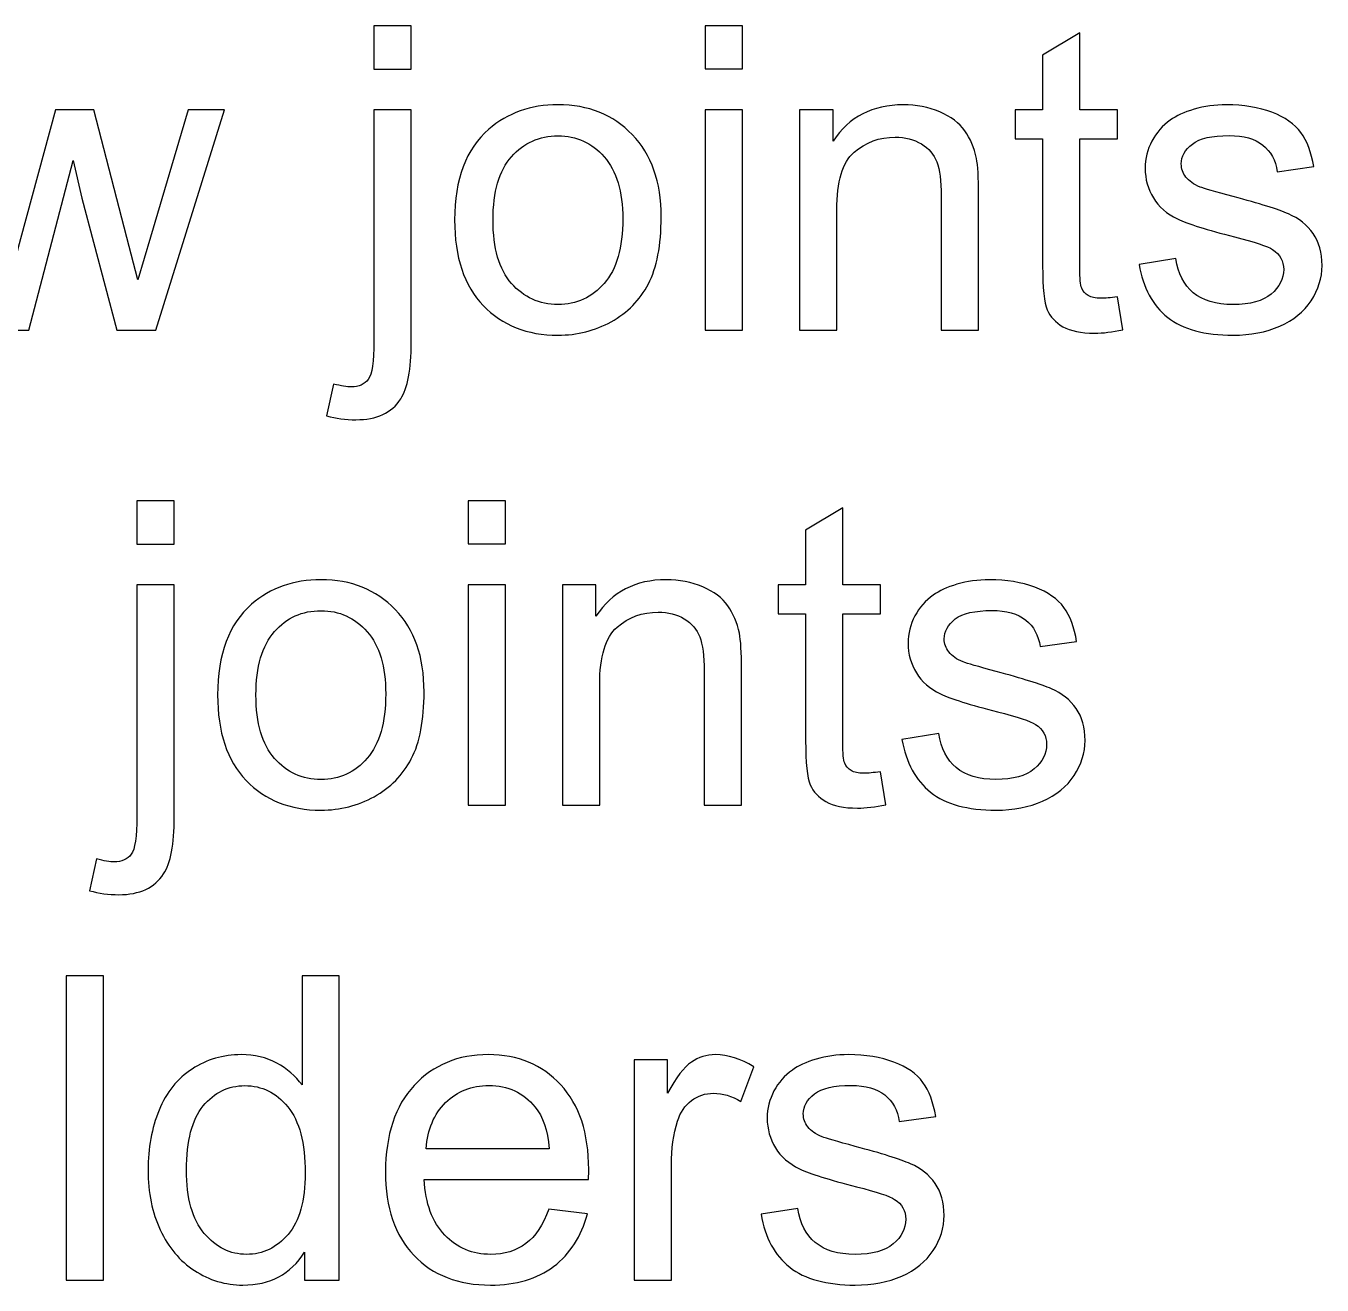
# Model space of a CAD drawing. Header units: millimetres. Extents: x -819 to 558, y -342 to 336.
# Drawn here: x -781.08 to -742.36, y 92.72 to 130.33 of the extents above; entities that cross this region are included whole.
import ezdxf

# ---------------------------------------------------------------- set-up
doc = ezdxf.new("R2010")
doc.units = ezdxf.units.MM
doc.header["$MEASUREMENT"] = 0
doc.layers.add('#Layer 1', color=7, linetype='Continuous')

msp = doc.modelspace()

# ---------------------------------------------------------------- linework, layer by layer
at = {"layer": '#Layer 1', "color": 250}
for points, knots in [([(-770.6863, 129.0377), (-770.6863, 129.0377), (-770.6863, 130.3331), (-770.6863, 130.3331), (-770.6863, 130.3331), (-770.6863, 130.3331), (-769.5709, 130.3331), (-769.5709, 130.3331), (-769.5709, 130.3331), (-769.5709, 130.3331), (-769.5709, 129.0377), (-769.5709, 129.0377), (-769.5709, 129.0377), (-769.5709, 129.0377), (-770.6863, 129.0377), (-770.6863, 129.0377)], [0, 0, 0, 0, 0.25, 0.25, 0.25, 0.25, 0.5, 0.5, 0.5, 0.5, 0.75, 0.75, 0.75, 0.75, 1, 1, 1, 1]), ([(-760.791, 129.0483), (-760.791, 129.0483), (-760.791, 130.3331), (-760.791, 130.3331), (-760.791, 130.3331), (-760.791, 130.3331), (-759.6734, 130.3331), (-759.6734, 130.3331), (-759.6734, 130.3331), (-759.6734, 130.3331), (-759.6734, 129.0483), (-759.6734, 129.0483), (-759.6734, 129.0483), (-759.6734, 129.0483), (-760.791, 129.0483), (-760.791, 129.0483)], [0, 0, 0, 0, 0.25, 0.25, 0.25, 0.25, 0.5, 0.5, 0.5, 0.5, 0.75, 0.75, 0.75, 0.75, 1, 1, 1, 1]), ([(-748.4741, 122.2411), (-748.4741, 122.2411), (-748.3132, 121.2547), (-748.3132, 121.2547), (-748.3132, 121.2547), (-748.6265, 121.1891), (-748.908, 121.1552), (-749.1557, 121.1552), (-749.1557, 121.1552), (-749.5621, 121.1552), (-749.8753, 121.2187), (-750.0997, 121.3478), (-750.0997, 121.3478), (-750.322, 121.4748), (-750.4786, 121.6442), (-750.5696, 121.8537), (-750.5696, 121.8537), (-750.6606, 122.0612), (-750.7072, 122.5014), (-750.7072, 123.1703), (-750.7072, 123.1703), (-750.7072, 123.1703), (-750.7072, 126.9591), (-750.7072, 126.9591), (-750.7072, 126.9591), (-750.7072, 126.9591), (-751.5263, 126.9591), (-751.5263, 126.9591), (-751.5263, 126.9591), (-751.5263, 126.9591), (-751.5263, 127.827), (-751.5263, 127.827), (-751.5263, 127.827), (-751.5263, 127.827), (-750.7072, 127.827), (-750.7072, 127.827), (-750.7072, 127.827), (-750.7072, 127.827), (-750.7072, 129.4589), (-750.7072, 129.4589), (-750.7072, 129.4589), (-750.7072, 129.4589), (-749.5959, 130.1278), (-749.5959, 130.1278), (-749.5959, 130.1278), (-749.5959, 130.1278), (-749.5959, 127.827), (-749.5959, 127.827), (-749.5959, 127.827), (-749.5959, 127.827), (-748.4741, 127.827), (-748.4741, 127.827), (-748.4741, 127.827), (-748.4741, 127.827), (-748.4741, 126.9591), (-748.4741, 126.9591), (-748.4741, 126.9591), (-748.4741, 126.9591), (-749.5959, 126.9591), (-749.5959, 126.9591), (-749.5959, 126.9591), (-749.5959, 126.9591), (-749.5959, 123.1089), (-749.5959, 123.1089), (-749.5959, 123.1089), (-749.5959, 122.7893), (-749.5769, 122.5861), (-749.5388, 122.4951), (-749.5388, 122.4951), (-749.4986, 122.4041), (-749.4351, 122.3321), (-749.3462, 122.2771), (-749.3462, 122.2771), (-749.2573, 122.2241), (-749.1303, 122.1966), (-748.9652, 122.1966), (-748.9652, 122.1966), (-748.8403, 122.1966), (-748.6773, 122.2114), (-748.4741, 122.2411)], [0, 0, 0, 0, 0.05, 0.05, 0.05, 0.05, 0.1, 0.1, 0.1, 0.1, 0.15, 0.15, 0.15, 0.15, 0.2, 0.2, 0.2, 0.2, 0.25, 0.25, 0.25, 0.25, 0.3, 0.3, 0.3, 0.3, 0.35, 0.35, 0.35, 0.35, 0.4, 0.4, 0.4, 0.4, 0.45, 0.45, 0.45, 0.45, 0.5, 0.5, 0.5, 0.5, 0.55, 0.55, 0.55, 0.55, 0.6, 0.6, 0.6, 0.6, 0.65, 0.65, 0.65, 0.65, 0.7, 0.7, 0.7, 0.7, 0.75, 0.75, 0.75, 0.75, 0.8, 0.8, 0.8, 0.8, 0.85, 0.85, 0.85, 0.85, 0.9, 0.9, 0.9, 0.9, 0.95, 0.95, 0.95, 0.95, 1, 1, 1, 1]), ([(-782.165, 121.242), (-782.165, 121.242), (-784.1801, 127.827), (-784.1801, 127.827), (-784.1801, 127.827), (-784.1801, 127.827), (-783.0265, 127.827), (-783.0265, 127.827), (-783.0265, 127.827), (-783.0265, 127.827), (-781.9788, 124.0254), (-781.9788, 124.0254), (-781.9788, 124.0254), (-781.9788, 124.0254), (-781.5893, 122.6115), (-781.5893, 122.6115), (-781.5893, 122.6115), (-781.5724, 122.6835), (-781.4581, 123.1364), (-781.2485, 123.9704), (-781.2485, 123.9704), (-781.2485, 123.9704), (-780.2008, 127.827), (-780.2008, 127.827), (-780.2008, 127.827), (-780.2008, 127.827), (-779.0535, 127.827), (-779.0535, 127.827), (-779.0535, 127.827), (-779.0535, 127.827), (-778.0672, 124.0085), (-778.0672, 124.0085), (-778.0672, 124.0085), (-778.0672, 124.0085), (-777.737, 122.7491), (-777.737, 122.7491), (-777.737, 122.7491), (-777.737, 122.7491), (-777.3602, 124.0212), (-777.3602, 124.0212), (-777.3602, 124.0212), (-777.3602, 124.0212), (-776.232, 127.827), (-776.232, 127.827), (-776.232, 127.827), (-776.232, 127.827), (-775.1462, 127.827), (-775.1462, 127.827), (-775.1462, 127.827), (-775.1462, 127.827), (-777.2057, 121.242), (-777.2057, 121.242), (-777.2057, 121.242), (-777.2057, 121.242), (-778.3635, 121.242), (-778.3635, 121.242), (-778.3635, 121.242), (-778.3635, 121.242), (-779.4112, 125.1854), (-779.4112, 125.1854), (-779.4112, 125.1854), (-779.4112, 125.1854), (-779.6674, 126.3093), (-779.6674, 126.3093), (-779.6674, 126.3093), (-779.6674, 126.3093), (-780.9987, 121.242), (-780.9987, 121.242), (-780.9987, 121.242), (-780.9987, 121.242), (-782.165, 121.242), (-782.165, 121.242)], [0, 0, 0, 0, 0.0555556, 0.0555556, 0.0555556, 0.0555556, 0.1111111, 0.1111111, 0.1111111, 0.1111111, 0.1666667, 0.1666667, 0.1666667, 0.1666667, 0.2222222, 0.2222222, 0.2222222, 0.2222222, 0.2777778, 0.2777778, 0.2777778, 0.2777778, 0.3333333, 0.3333333, 0.3333333, 0.3333333, 0.3888889, 0.3888889, 0.3888889, 0.3888889, 0.4444444, 0.4444444, 0.4444444, 0.4444444, 0.5, 0.5, 0.5, 0.5, 0.5555556, 0.5555556, 0.5555556, 0.5555556, 0.6111111, 0.6111111, 0.6111111, 0.6111111, 0.6666667, 0.6666667, 0.6666667, 0.6666667, 0.7222222, 0.7222222, 0.7222222, 0.7222222, 0.7777778, 0.7777778, 0.7777778, 0.7777778, 0.8333333, 0.8333333, 0.8333333, 0.8333333, 0.8888889, 0.8888889, 0.8888889, 0.8888889, 0.9444444, 0.9444444, 0.9444444, 0.9444444, 1, 1, 1, 1]), ([(-772.1003, 118.6872), (-772.1003, 118.6872), (-771.8907, 119.6354), (-771.8907, 119.6354), (-771.8907, 119.6354), (-771.6664, 119.5783), (-771.4907, 119.5487), (-771.3637, 119.5487), (-771.3637, 119.5487), (-771.1351, 119.5487), (-770.9657, 119.6249), (-770.8557, 119.7751), (-770.8557, 119.7751), (-770.7435, 119.9254), (-770.6863, 120.3043), (-770.6863, 120.9076), (-770.6863, 120.9076), (-770.6863, 120.9076), (-770.6863, 127.827), (-770.6863, 127.827), (-770.6863, 127.827), (-770.6863, 127.827), (-769.5709, 127.827), (-769.5709, 127.827), (-769.5709, 127.827), (-769.5709, 127.827), (-769.5709, 120.8822), (-769.5709, 120.8822), (-769.5709, 120.8822), (-769.5709, 120.0715), (-769.6767, 119.5084), (-769.8862, 119.1888), (-769.8862, 119.1888), (-770.1551, 118.7761), (-770.6017, 118.5686), (-771.2261, 118.5686), (-771.2261, 118.5686), (-771.5288, 118.5686), (-771.8209, 118.6089), (-772.1003, 118.6872)], [0, 0, 0, 0, 0.1, 0.1, 0.1, 0.1, 0.2, 0.2, 0.2, 0.2, 0.3, 0.3, 0.3, 0.3, 0.4, 0.4, 0.4, 0.4, 0.5, 0.5, 0.5, 0.5, 0.6, 0.6, 0.6, 0.6, 0.7, 0.7, 0.7, 0.7, 0.8, 0.8, 0.8, 0.8, 0.9, 0.9, 0.9, 0.9, 1, 1, 1, 1]), ([(-768.2755, 124.5355), (-768.2755, 125.7547), (-767.9368, 126.6586), (-767.2574, 127.2449), (-767.2574, 127.2449), (-766.6922, 127.7317), (-766.0022, 127.9772), (-765.1873, 127.9772), (-765.1873, 127.9772), (-764.2813, 127.9772), (-763.5405, 127.6809), (-762.9669, 127.0861), (-762.9669, 127.0861), (-762.3911, 126.4935), (-762.1054, 125.6743), (-762.1054, 124.6287), (-762.1054, 124.6287), (-762.1054, 123.7799), (-762.2324, 123.1131), (-762.4864, 122.6284), (-762.4864, 122.6284), (-762.7404, 122.1416), (-763.1108, 121.7648), (-763.5955, 121.496), (-763.5955, 121.496), (-764.0824, 121.2272), (-764.6115, 121.0938), (-765.1873, 121.0938), (-765.1873, 121.0938), (-766.108, 121.0938), (-766.8531, 121.3881), (-767.4225, 121.9807), (-767.4225, 121.9807), (-767.9918, 122.5713), (-768.2755, 123.4222), (-768.2755, 124.5355)], [0, 0, 0, 0, 0.1111111, 0.1111111, 0.1111111, 0.1111111, 0.2222222, 0.2222222, 0.2222222, 0.2222222, 0.3333333, 0.3333333, 0.3333333, 0.3333333, 0.4444444, 0.4444444, 0.4444444, 0.4444444, 0.5555556, 0.5555556, 0.5555556, 0.5555556, 0.6666667, 0.6666667, 0.6666667, 0.6666667, 0.7777778, 0.7777778, 0.7777778, 0.7777778, 0.8888889, 0.8888889, 0.8888889, 0.8888889, 1, 1, 1, 1]), ([(-760.791, 121.242), (-760.791, 121.242), (-760.791, 127.827), (-760.791, 127.827), (-760.791, 127.827), (-760.791, 127.827), (-759.6734, 127.827), (-759.6734, 127.827), (-759.6734, 127.827), (-759.6734, 127.827), (-759.6734, 121.242), (-759.6734, 121.242), (-759.6734, 121.242), (-759.6734, 121.242), (-760.791, 121.242), (-760.791, 121.242)], [0, 0, 0, 0, 0.25, 0.25, 0.25, 0.25, 0.5, 0.5, 0.5, 0.5, 0.75, 0.75, 0.75, 0.75, 1, 1, 1, 1]), ([(-757.9737, 121.242), (-757.9737, 121.242), (-757.9737, 127.827), (-757.9737, 127.827), (-757.9737, 127.827), (-757.9737, 127.827), (-756.9704, 127.827), (-756.9704, 127.827), (-756.9704, 127.827), (-756.9704, 127.827), (-756.9704, 126.8914), (-756.9704, 126.8914), (-756.9704, 126.8914), (-756.4857, 127.6153), (-755.7872, 127.9772), (-754.8749, 127.9772), (-754.8749, 127.9772), (-754.477, 127.9772), (-754.1129, 127.9053), (-753.7806, 127.7635), (-753.7806, 127.7635), (-753.4461, 127.6195), (-753.1985, 127.4333), (-753.0334, 127.2004), (-753.0334, 127.2004), (-752.8662, 126.9697), (-752.7519, 126.6945), (-752.6841, 126.377), (-752.6841, 126.377), (-752.6439, 126.1696), (-752.6228, 125.8077), (-752.6228, 125.2912), (-752.6228, 125.2912), (-752.6228, 125.2912), (-752.6228, 121.242), (-752.6228, 121.242), (-752.6228, 121.242), (-752.6228, 121.242), (-753.7404, 121.242), (-753.7404, 121.242), (-753.7404, 121.242), (-753.7404, 121.242), (-753.7404, 125.2489), (-753.7404, 125.2489), (-753.7404, 125.2489), (-753.7404, 125.7018), (-753.7827, 126.0426), (-753.8695, 126.2691), (-753.8695, 126.2691), (-753.9563, 126.4935), (-754.1108, 126.6734), (-754.3309, 126.8067), (-754.3309, 126.8067), (-754.5532, 126.9422), (-754.8114, 127.0099), (-755.1098, 127.0099), (-755.1098, 127.0099), (-755.5861, 127.0099), (-755.9946, 126.8575), (-756.3417, 126.557), (-756.3417, 126.557), (-756.6868, 126.2543), (-756.8582, 125.6828), (-756.8582, 124.8382), (-756.8582, 124.8382), (-756.8582, 124.8382), (-756.8582, 121.242), (-756.8582, 121.242), (-756.8582, 121.242), (-756.8582, 121.242), (-757.9737, 121.242), (-757.9737, 121.242)], [0, 0, 0, 0, 0.0555556, 0.0555556, 0.0555556, 0.0555556, 0.1111111, 0.1111111, 0.1111111, 0.1111111, 0.1666667, 0.1666667, 0.1666667, 0.1666667, 0.2222222, 0.2222222, 0.2222222, 0.2222222, 0.2777778, 0.2777778, 0.2777778, 0.2777778, 0.3333333, 0.3333333, 0.3333333, 0.3333333, 0.3888889, 0.3888889, 0.3888889, 0.3888889, 0.4444444, 0.4444444, 0.4444444, 0.4444444, 0.5, 0.5, 0.5, 0.5, 0.5555556, 0.5555556, 0.5555556, 0.5555556, 0.6111111, 0.6111111, 0.6111111, 0.6111111, 0.6666667, 0.6666667, 0.6666667, 0.6666667, 0.7222222, 0.7222222, 0.7222222, 0.7222222, 0.7777778, 0.7777778, 0.7777778, 0.7777778, 0.8333333, 0.8333333, 0.8333333, 0.8333333, 0.8888889, 0.8888889, 0.8888889, 0.8888889, 0.9444444, 0.9444444, 0.9444444, 0.9444444, 1, 1, 1, 1]), ([(-747.8285, 123.2084), (-747.8285, 123.2084), (-746.7257, 123.382), (-746.7257, 123.382), (-746.7257, 123.382), (-746.6643, 122.9396), (-746.4908, 122.6009), (-746.2071, 122.3638), (-746.2071, 122.3638), (-745.9256, 122.1289), (-745.5298, 122.0104), (-745.0197, 122.0104), (-745.0197, 122.0104), (-744.5075, 122.0104), (-744.1265, 122.1162), (-743.8788, 122.3236), (-743.8788, 122.3236), (-743.6312, 122.5332), (-743.5063, 122.7787), (-743.5063, 123.0581), (-743.5063, 123.0581), (-743.5063, 123.3121), (-743.6163, 123.509), (-743.8365, 123.655), (-743.8365, 123.655), (-743.9889, 123.7545), (-744.3699, 123.8794), (-744.9774, 124.0318), (-744.9774, 124.0318), (-745.7944, 124.2392), (-746.3638, 124.417), (-746.6792, 124.5694), (-746.6792, 124.5694), (-746.9945, 124.7197), (-747.2358, 124.9292), (-747.3988, 125.1959), (-747.3988, 125.1959), (-747.5618, 125.4626), (-747.6444, 125.7569), (-747.6444, 126.0786), (-747.6444, 126.0786), (-747.6444, 126.3728), (-747.5766, 126.6437), (-747.4412, 126.8935), (-747.4412, 126.8935), (-747.3078, 127.1454), (-747.1237, 127.3528), (-746.8929, 127.5179), (-746.8929, 127.5179), (-746.7194, 127.6449), (-746.4823, 127.755), (-746.1839, 127.8439), (-746.1839, 127.8439), (-745.8833, 127.9328), (-745.5616, 127.9772), (-745.2187, 127.9772), (-745.2187, 127.9772), (-744.7022, 127.9772), (-744.2492, 127.901), (-743.8576, 127.7529), (-743.8576, 127.7529), (-743.4661, 127.6047), (-743.1782, 127.4036), (-742.9919, 127.1496), (-742.9919, 127.1496), (-742.8057, 126.8935), (-742.6787, 126.5548), (-742.6088, 126.1294), (-742.6088, 126.1294), (-742.6088, 126.1294), (-743.6989, 125.9791), (-743.6989, 125.9791), (-743.6989, 125.9791), (-743.7497, 126.3178), (-743.8936, 126.5824), (-744.1307, 126.7729), (-744.1307, 126.7729), (-744.3678, 126.9634), (-744.7043, 127.0586), (-745.1382, 127.0586), (-745.1382, 127.0586), (-745.6505, 127.0586), (-746.0166, 126.9739), (-746.2347, 126.8046), (-746.2347, 126.8046), (-746.4548, 126.6353), (-746.5649, 126.4363), (-746.5649, 126.2098), (-746.5649, 126.2098), (-746.5649, 126.0638), (-746.5183, 125.9347), (-746.4273, 125.8182), (-746.4273, 125.8182), (-746.3363, 125.6976), (-746.1944, 125.6002), (-745.9997, 125.5198), (-745.9997, 125.5198), (-745.8875, 125.4796), (-745.5594, 125.3843), (-745.0133, 125.2362), (-745.0133, 125.2362), (-744.2238, 125.0245), (-743.6735, 124.853), (-743.3623, 124.7176), (-743.3623, 124.7176), (-743.0491, 124.5842), (-742.8035, 124.3874), (-742.6257, 124.1313), (-742.6257, 124.1313), (-742.4479, 123.8751), (-742.359, 123.5576), (-742.359, 123.1766), (-742.359, 123.1766), (-742.359, 122.8041), (-742.4691, 122.4549), (-742.685, 122.1247), (-742.685, 122.1247), (-742.903, 121.7966), (-743.2163, 121.5426), (-743.6248, 121.3627), (-743.6248, 121.3627), (-744.0333, 121.1827), (-744.4969, 121.0938), (-745.0133, 121.0938), (-745.0133, 121.0938), (-745.8706, 121.0938), (-746.5225, 121.2716), (-746.9713, 121.6272), (-746.9713, 121.6272), (-747.42, 121.9828), (-747.7057, 122.5099), (-747.8285, 123.2084)], [0, 0, 0, 0, 0.030303, 0.030303, 0.030303, 0.030303, 0.0606061, 0.0606061, 0.0606061, 0.0606061, 0.0909091, 0.0909091, 0.0909091, 0.0909091, 0.1212121, 0.1212121, 0.1212121, 0.1212121, 0.1515152, 0.1515152, 0.1515152, 0.1515152, 0.1818182, 0.1818182, 0.1818182, 0.1818182, 0.2121212, 0.2121212, 0.2121212, 0.2121212, 0.2424242, 0.2424242, 0.2424242, 0.2424242, 0.2727273, 0.2727273, 0.2727273, 0.2727273, 0.3030303, 0.3030303, 0.3030303, 0.3030303, 0.3333333, 0.3333333, 0.3333333, 0.3333333, 0.3636364, 0.3636364, 0.3636364, 0.3636364, 0.3939394, 0.3939394, 0.3939394, 0.3939394, 0.4242424, 0.4242424, 0.4242424, 0.4242424, 0.4545455, 0.4545455, 0.4545455, 0.4545455, 0.4848485, 0.4848485, 0.4848485, 0.4848485, 0.5151515, 0.5151515, 0.5151515, 0.5151515, 0.5454545, 0.5454545, 0.5454545, 0.5454545, 0.5757576, 0.5757576, 0.5757576, 0.5757576, 0.6060606, 0.6060606, 0.6060606, 0.6060606, 0.6363636, 0.6363636, 0.6363636, 0.6363636, 0.6666667, 0.6666667, 0.6666667, 0.6666667, 0.6969697, 0.6969697, 0.6969697, 0.6969697, 0.7272727, 0.7272727, 0.7272727, 0.7272727, 0.7575758, 0.7575758, 0.7575758, 0.7575758, 0.7878788, 0.7878788, 0.7878788, 0.7878788, 0.8181818, 0.8181818, 0.8181818, 0.8181818, 0.8484848, 0.8484848, 0.8484848, 0.8484848, 0.8787879, 0.8787879, 0.8787879, 0.8787879, 0.9090909, 0.9090909, 0.9090909, 0.9090909, 0.9393939, 0.9393939, 0.9393939, 0.9393939, 0.969697, 0.969697, 0.969697, 0.969697, 1, 1, 1, 1]), ([(-767.1282, 124.5355), (-767.1282, 123.691), (-766.9441, 123.0602), (-766.5758, 122.6411), (-766.5758, 122.6411), (-766.2075, 122.2199), (-765.7439, 122.0104), (-765.1873, 122.0104), (-765.1873, 122.0104), (-764.6327, 122.0104), (-764.1713, 122.222), (-763.803, 122.6432), (-763.803, 122.6432), (-763.4368, 123.0645), (-763.2526, 123.7079), (-763.2526, 124.5715), (-763.2526, 124.5715), (-763.2526, 125.3864), (-763.4368, 126.0045), (-763.8072, 126.4236), (-763.8072, 126.4236), (-764.1776, 126.8427), (-764.6369, 127.0523), (-765.1873, 127.0523), (-765.1873, 127.0523), (-765.7439, 127.0523), (-766.2075, 126.8427), (-766.5758, 126.4257), (-766.5758, 126.4257), (-766.9441, 126.0087), (-767.1282, 125.378), (-767.1282, 124.5355)], [0, 0, 0, 0, 0.125, 0.125, 0.125, 0.125, 0.25, 0.25, 0.25, 0.25, 0.375, 0.375, 0.375, 0.375, 0.5, 0.5, 0.5, 0.5, 0.625, 0.625, 0.625, 0.625, 0.75, 0.75, 0.75, 0.75, 0.875, 0.875, 0.875, 0.875, 1, 1, 1, 1]), ([(-777.7686, 114.8497), (-777.7686, 114.8497), (-777.7686, 116.1451), (-777.7686, 116.1451), (-777.7686, 116.1451), (-777.7686, 116.1451), (-776.6532, 116.1451), (-776.6532, 116.1451), (-776.6532, 116.1451), (-776.6532, 116.1451), (-776.6532, 114.8497), (-776.6532, 114.8497), (-776.6532, 114.8497), (-776.6532, 114.8497), (-777.7686, 114.8497), (-777.7686, 114.8497)], [0, 0, 0, 0, 0.25, 0.25, 0.25, 0.25, 0.5, 0.5, 0.5, 0.5, 0.75, 0.75, 0.75, 0.75, 1, 1, 1, 1]), ([(-767.8733, 114.8603), (-767.8733, 114.8603), (-767.8733, 116.1451), (-767.8733, 116.1451), (-767.8733, 116.1451), (-767.8733, 116.1451), (-766.7557, 116.1451), (-766.7557, 116.1451), (-766.7557, 116.1451), (-766.7557, 116.1451), (-766.7557, 114.8603), (-766.7557, 114.8603), (-766.7557, 114.8603), (-766.7557, 114.8603), (-767.8733, 114.8603), (-767.8733, 114.8603)], [0, 0, 0, 0, 0.25, 0.25, 0.25, 0.25, 0.5, 0.5, 0.5, 0.5, 0.75, 0.75, 0.75, 0.75, 1, 1, 1, 1]), ([(-755.5564, 108.0531), (-755.5564, 108.0531), (-755.3955, 107.0667), (-755.3955, 107.0667), (-755.3955, 107.0667), (-755.7088, 107.0011), (-755.9903, 106.9672), (-756.238, 106.9672), (-756.238, 106.9672), (-756.6444, 106.9672), (-756.9576, 107.0307), (-757.182, 107.1598), (-757.182, 107.1598), (-757.4043, 107.2868), (-757.5609, 107.4562), (-757.6519, 107.6657), (-757.6519, 107.6657), (-757.7429, 107.8732), (-757.7895, 108.3134), (-757.7895, 108.9823), (-757.7895, 108.9823), (-757.7895, 108.9823), (-757.7895, 112.7711), (-757.7895, 112.7711), (-757.7895, 112.7711), (-757.7895, 112.7711), (-758.6086, 112.7711), (-758.6086, 112.7711), (-758.6086, 112.7711), (-758.6086, 112.7711), (-758.6086, 113.639), (-758.6086, 113.639), (-758.6086, 113.639), (-758.6086, 113.639), (-757.7895, 113.639), (-757.7895, 113.639), (-757.7895, 113.639), (-757.7895, 113.639), (-757.7895, 115.2709), (-757.7895, 115.2709), (-757.7895, 115.2709), (-757.7895, 115.2709), (-756.6782, 115.9398), (-756.6782, 115.9398), (-756.6782, 115.9398), (-756.6782, 115.9398), (-756.6782, 113.639), (-756.6782, 113.639), (-756.6782, 113.639), (-756.6782, 113.639), (-755.5564, 113.639), (-755.5564, 113.639), (-755.5564, 113.639), (-755.5564, 113.639), (-755.5564, 112.7711), (-755.5564, 112.7711), (-755.5564, 112.7711), (-755.5564, 112.7711), (-756.6782, 112.7711), (-756.6782, 112.7711), (-756.6782, 112.7711), (-756.6782, 112.7711), (-756.6782, 108.9209), (-756.6782, 108.9209), (-756.6782, 108.9209), (-756.6782, 108.6013), (-756.6592, 108.3981), (-756.6211, 108.3071), (-756.6211, 108.3071), (-756.5809, 108.2161), (-756.5174, 108.1441), (-756.4285, 108.0891), (-756.4285, 108.0891), (-756.3396, 108.0361), (-756.2126, 108.0086), (-756.0475, 108.0086), (-756.0475, 108.0086), (-755.9226, 108.0086), (-755.7596, 108.0234), (-755.5564, 108.0531)], [0, 0, 0, 0, 0.05, 0.05, 0.05, 0.05, 0.1, 0.1, 0.1, 0.1, 0.15, 0.15, 0.15, 0.15, 0.2, 0.2, 0.2, 0.2, 0.25, 0.25, 0.25, 0.25, 0.3, 0.3, 0.3, 0.3, 0.35, 0.35, 0.35, 0.35, 0.4, 0.4, 0.4, 0.4, 0.45, 0.45, 0.45, 0.45, 0.5, 0.5, 0.5, 0.5, 0.55, 0.55, 0.55, 0.55, 0.6, 0.6, 0.6, 0.6, 0.65, 0.65, 0.65, 0.65, 0.7, 0.7, 0.7, 0.7, 0.75, 0.75, 0.75, 0.75, 0.8, 0.8, 0.8, 0.8, 0.85, 0.85, 0.85, 0.85, 0.9, 0.9, 0.9, 0.9, 0.95, 0.95, 0.95, 0.95, 1, 1, 1, 1]), ([(-779.1826, 104.4992), (-779.1826, 104.4992), (-778.973, 105.4474), (-778.973, 105.4474), (-778.973, 105.4474), (-778.7487, 105.3903), (-778.573, 105.3607), (-778.446, 105.3607), (-778.446, 105.3607), (-778.2174, 105.3607), (-778.048, 105.4369), (-777.938, 105.5871), (-777.938, 105.5871), (-777.8258, 105.7374), (-777.7686, 106.1163), (-777.7686, 106.7196), (-777.7686, 106.7196), (-777.7686, 106.7196), (-777.7686, 113.639), (-777.7686, 113.639), (-777.7686, 113.639), (-777.7686, 113.639), (-776.6532, 113.639), (-776.6532, 113.639), (-776.6532, 113.639), (-776.6532, 113.639), (-776.6532, 106.6942), (-776.6532, 106.6942), (-776.6532, 106.6942), (-776.6532, 105.8835), (-776.759, 105.3204), (-776.9685, 105.0008), (-776.9685, 105.0008), (-777.2374, 104.5881), (-777.684, 104.3806), (-778.3084, 104.3806), (-778.3084, 104.3806), (-778.6111, 104.3806), (-778.9032, 104.4209), (-779.1826, 104.4992)], [0, 0, 0, 0, 0.1, 0.1, 0.1, 0.1, 0.2, 0.2, 0.2, 0.2, 0.3, 0.3, 0.3, 0.3, 0.4, 0.4, 0.4, 0.4, 0.5, 0.5, 0.5, 0.5, 0.6, 0.6, 0.6, 0.6, 0.7, 0.7, 0.7, 0.7, 0.8, 0.8, 0.8, 0.8, 0.9, 0.9, 0.9, 0.9, 1, 1, 1, 1]), ([(-775.3578, 110.3475), (-775.3578, 111.5667), (-775.0191, 112.4706), (-774.3397, 113.0569), (-774.3397, 113.0569), (-773.7745, 113.5437), (-773.0845, 113.7892), (-772.2696, 113.7892), (-772.2696, 113.7892), (-771.3636, 113.7892), (-770.6228, 113.4929), (-770.0492, 112.8981), (-770.0492, 112.8981), (-769.4734, 112.3055), (-769.1877, 111.4863), (-769.1877, 110.4407), (-769.1877, 110.4407), (-769.1877, 109.5919), (-769.3147, 108.9251), (-769.5687, 108.4404), (-769.5687, 108.4404), (-769.8227, 107.9536), (-770.1931, 107.5768), (-770.6778, 107.308), (-770.6778, 107.308), (-771.1647, 107.0392), (-771.6938, 106.9058), (-772.2696, 106.9058), (-772.2696, 106.9058), (-773.1903, 106.9058), (-773.9354, 107.2001), (-774.5048, 107.7927), (-774.5048, 107.7927), (-775.0741, 108.3833), (-775.3578, 109.2342), (-775.3578, 110.3475)], [0, 0, 0, 0, 0.1111111, 0.1111111, 0.1111111, 0.1111111, 0.2222222, 0.2222222, 0.2222222, 0.2222222, 0.3333333, 0.3333333, 0.3333333, 0.3333333, 0.4444444, 0.4444444, 0.4444444, 0.4444444, 0.5555556, 0.5555556, 0.5555556, 0.5555556, 0.6666667, 0.6666667, 0.6666667, 0.6666667, 0.7777778, 0.7777778, 0.7777778, 0.7777778, 0.8888889, 0.8888889, 0.8888889, 0.8888889, 1, 1, 1, 1]), ([(-767.8733, 107.054), (-767.8733, 107.054), (-767.8733, 113.639), (-767.8733, 113.639), (-767.8733, 113.639), (-767.8733, 113.639), (-766.7557, 113.639), (-766.7557, 113.639), (-766.7557, 113.639), (-766.7557, 113.639), (-766.7557, 107.054), (-766.7557, 107.054), (-766.7557, 107.054), (-766.7557, 107.054), (-767.8733, 107.054), (-767.8733, 107.054)], [0, 0, 0, 0, 0.25, 0.25, 0.25, 0.25, 0.5, 0.5, 0.5, 0.5, 0.75, 0.75, 0.75, 0.75, 1, 1, 1, 1]), ([(-765.056, 107.054), (-765.056, 107.054), (-765.056, 113.639), (-765.056, 113.639), (-765.056, 113.639), (-765.056, 113.639), (-764.0527, 113.639), (-764.0527, 113.639), (-764.0527, 113.639), (-764.0527, 113.639), (-764.0527, 112.7034), (-764.0527, 112.7034), (-764.0527, 112.7034), (-763.568, 113.4273), (-762.8695, 113.7892), (-761.9572, 113.7892), (-761.9572, 113.7892), (-761.5593, 113.7892), (-761.1952, 113.7173), (-760.8629, 113.5755), (-760.8629, 113.5755), (-760.5284, 113.4315), (-760.2808, 113.2453), (-760.1157, 113.0124), (-760.1157, 113.0124), (-759.9485, 112.7817), (-759.8342, 112.5065), (-759.7664, 112.189), (-759.7664, 112.189), (-759.7262, 111.9816), (-759.7051, 111.6197), (-759.7051, 111.1032), (-759.7051, 111.1032), (-759.7051, 111.1032), (-759.7051, 107.054), (-759.7051, 107.054), (-759.7051, 107.054), (-759.7051, 107.054), (-760.8227, 107.054), (-760.8227, 107.054), (-760.8227, 107.054), (-760.8227, 107.054), (-760.8227, 111.0609), (-760.8227, 111.0609), (-760.8227, 111.0609), (-760.8227, 111.5138), (-760.865, 111.8546), (-760.9518, 112.0811), (-760.9518, 112.0811), (-761.0386, 112.3055), (-761.1931, 112.4854), (-761.4132, 112.6187), (-761.4132, 112.6187), (-761.6355, 112.7542), (-761.8937, 112.8219), (-762.1921, 112.8219), (-762.1921, 112.8219), (-762.6684, 112.8219), (-763.0769, 112.6695), (-763.424, 112.369), (-763.424, 112.369), (-763.7691, 112.0663), (-763.9405, 111.4948), (-763.9405, 110.6502), (-763.9405, 110.6502), (-763.9405, 110.6502), (-763.9405, 107.054), (-763.9405, 107.054), (-763.9405, 107.054), (-763.9405, 107.054), (-765.056, 107.054), (-765.056, 107.054)], [0, 0, 0, 0, 0.0555556, 0.0555556, 0.0555556, 0.0555556, 0.1111111, 0.1111111, 0.1111111, 0.1111111, 0.1666667, 0.1666667, 0.1666667, 0.1666667, 0.2222222, 0.2222222, 0.2222222, 0.2222222, 0.2777778, 0.2777778, 0.2777778, 0.2777778, 0.3333333, 0.3333333, 0.3333333, 0.3333333, 0.3888889, 0.3888889, 0.3888889, 0.3888889, 0.4444444, 0.4444444, 0.4444444, 0.4444444, 0.5, 0.5, 0.5, 0.5, 0.5555556, 0.5555556, 0.5555556, 0.5555556, 0.6111111, 0.6111111, 0.6111111, 0.6111111, 0.6666667, 0.6666667, 0.6666667, 0.6666667, 0.7222222, 0.7222222, 0.7222222, 0.7222222, 0.7777778, 0.7777778, 0.7777778, 0.7777778, 0.8333333, 0.8333333, 0.8333333, 0.8333333, 0.8888889, 0.8888889, 0.8888889, 0.8888889, 0.9444444, 0.9444444, 0.9444444, 0.9444444, 1, 1, 1, 1]), ([(-754.9108, 109.0204), (-754.9108, 109.0204), (-753.808, 109.194), (-753.808, 109.194), (-753.808, 109.194), (-753.7466, 108.7516), (-753.5731, 108.4129), (-753.2894, 108.1758), (-753.2894, 108.1758), (-753.0079, 107.9409), (-752.6121, 107.8224), (-752.102, 107.8224), (-752.102, 107.8224), (-751.5898, 107.8224), (-751.2088, 107.9282), (-750.9611, 108.1356), (-750.9611, 108.1356), (-750.7135, 108.3452), (-750.5886, 108.5907), (-750.5886, 108.8701), (-750.5886, 108.8701), (-750.5886, 109.1241), (-750.6986, 109.321), (-750.9188, 109.467), (-750.9188, 109.467), (-751.0712, 109.5665), (-751.4522, 109.6914), (-752.0597, 109.8438), (-752.0597, 109.8438), (-752.8767, 110.0512), (-753.4461, 110.229), (-753.7615, 110.3814), (-753.7615, 110.3814), (-754.0768, 110.5317), (-754.3181, 110.7412), (-754.4811, 111.0079), (-754.4811, 111.0079), (-754.6441, 111.2746), (-754.7267, 111.5689), (-754.7267, 111.8906), (-754.7267, 111.8906), (-754.7267, 112.1848), (-754.6589, 112.4557), (-754.5235, 112.7055), (-754.5235, 112.7055), (-754.3901, 112.9574), (-754.206, 113.1648), (-753.9752, 113.3299), (-753.9752, 113.3299), (-753.8017, 113.4569), (-753.5646, 113.567), (-753.2662, 113.6559), (-753.2662, 113.6559), (-752.9656, 113.7448), (-752.6439, 113.7892), (-752.301, 113.7892), (-752.301, 113.7892), (-751.7845, 113.7892), (-751.3315, 113.713), (-750.9399, 113.5649), (-750.9399, 113.5649), (-750.5484, 113.4167), (-750.2605, 113.2156), (-750.0742, 112.9616), (-750.0742, 112.9616), (-749.888, 112.7055), (-749.761, 112.3668), (-749.6911, 111.9414), (-749.6911, 111.9414), (-749.6911, 111.9414), (-750.7812, 111.7911), (-750.7812, 111.7911), (-750.7812, 111.7911), (-750.832, 112.1298), (-750.9759, 112.3944), (-751.213, 112.5849), (-751.213, 112.5849), (-751.4501, 112.7754), (-751.7866, 112.8706), (-752.2205, 112.8706), (-752.2205, 112.8706), (-752.7328, 112.8706), (-753.0989, 112.7859), (-753.317, 112.6166), (-753.317, 112.6166), (-753.5371, 112.4473), (-753.6472, 112.2483), (-753.6472, 112.0218), (-753.6472, 112.0218), (-753.6472, 111.8758), (-753.6006, 111.7467), (-753.5096, 111.6302), (-753.5096, 111.6302), (-753.4186, 111.5096), (-753.2767, 111.4122), (-753.082, 111.3318), (-753.082, 111.3318), (-752.9698, 111.2916), (-752.6417, 111.1963), (-752.0956, 111.0482), (-752.0956, 111.0482), (-751.3061, 110.8365), (-750.7558, 110.665), (-750.4446, 110.5296), (-750.4446, 110.5296), (-750.1314, 110.3962), (-749.8858, 110.1994), (-749.708, 109.9433), (-749.708, 109.9433), (-749.5302, 109.6871), (-749.4413, 109.3696), (-749.4413, 108.9886), (-749.4413, 108.9886), (-749.4413, 108.6161), (-749.5514, 108.2669), (-749.7673, 107.9367), (-749.7673, 107.9367), (-749.9853, 107.6086), (-750.2986, 107.3546), (-750.7071, 107.1747), (-750.7071, 107.1747), (-751.1156, 106.9947), (-751.5792, 106.9058), (-752.0956, 106.9058), (-752.0956, 106.9058), (-752.9529, 106.9058), (-753.6048, 107.0836), (-754.0536, 107.4392), (-754.0536, 107.4392), (-754.5023, 107.7948), (-754.788, 108.3219), (-754.9108, 109.0204)], [0, 0, 0, 0, 0.030303, 0.030303, 0.030303, 0.030303, 0.0606061, 0.0606061, 0.0606061, 0.0606061, 0.0909091, 0.0909091, 0.0909091, 0.0909091, 0.1212121, 0.1212121, 0.1212121, 0.1212121, 0.1515152, 0.1515152, 0.1515152, 0.1515152, 0.1818182, 0.1818182, 0.1818182, 0.1818182, 0.2121212, 0.2121212, 0.2121212, 0.2121212, 0.2424242, 0.2424242, 0.2424242, 0.2424242, 0.2727273, 0.2727273, 0.2727273, 0.2727273, 0.3030303, 0.3030303, 0.3030303, 0.3030303, 0.3333333, 0.3333333, 0.3333333, 0.3333333, 0.3636364, 0.3636364, 0.3636364, 0.3636364, 0.3939394, 0.3939394, 0.3939394, 0.3939394, 0.4242424, 0.4242424, 0.4242424, 0.4242424, 0.4545455, 0.4545455, 0.4545455, 0.4545455, 0.4848485, 0.4848485, 0.4848485, 0.4848485, 0.5151515, 0.5151515, 0.5151515, 0.5151515, 0.5454545, 0.5454545, 0.5454545, 0.5454545, 0.5757576, 0.5757576, 0.5757576, 0.5757576, 0.6060606, 0.6060606, 0.6060606, 0.6060606, 0.6363636, 0.6363636, 0.6363636, 0.6363636, 0.6666667, 0.6666667, 0.6666667, 0.6666667, 0.6969697, 0.6969697, 0.6969697, 0.6969697, 0.7272727, 0.7272727, 0.7272727, 0.7272727, 0.7575758, 0.7575758, 0.7575758, 0.7575758, 0.7878788, 0.7878788, 0.7878788, 0.7878788, 0.8181818, 0.8181818, 0.8181818, 0.8181818, 0.8484848, 0.8484848, 0.8484848, 0.8484848, 0.8787879, 0.8787879, 0.8787879, 0.8787879, 0.9090909, 0.9090909, 0.9090909, 0.9090909, 0.9393939, 0.9393939, 0.9393939, 0.9393939, 0.969697, 0.969697, 0.969697, 0.969697, 1, 1, 1, 1]), ([(-774.2105, 110.3475), (-774.2105, 109.503), (-774.0264, 108.8722), (-773.6581, 108.4531), (-773.6581, 108.4531), (-773.2898, 108.0319), (-772.8262, 107.8224), (-772.2696, 107.8224), (-772.2696, 107.8224), (-771.715, 107.8224), (-771.2536, 108.034), (-770.8853, 108.4552), (-770.8853, 108.4552), (-770.5191, 108.8765), (-770.3349, 109.5199), (-770.3349, 110.3835), (-770.3349, 110.3835), (-770.3349, 111.1984), (-770.5191, 111.8165), (-770.8895, 112.2356), (-770.8895, 112.2356), (-771.2599, 112.6547), (-771.7192, 112.8643), (-772.2696, 112.8643), (-772.2696, 112.8643), (-772.8262, 112.8643), (-773.2898, 112.6547), (-773.6581, 112.2377), (-773.6581, 112.2377), (-774.0264, 111.8207), (-774.2105, 111.19), (-774.2105, 110.3475)], [0, 0, 0, 0, 0.125, 0.125, 0.125, 0.125, 0.25, 0.25, 0.25, 0.25, 0.375, 0.375, 0.375, 0.375, 0.5, 0.5, 0.5, 0.5, 0.625, 0.625, 0.625, 0.625, 0.75, 0.75, 0.75, 0.75, 0.875, 0.875, 0.875, 0.875, 1, 1, 1, 1]), ([(-779.8769, 92.866), (-779.8769, 92.866), (-779.8769, 101.9571), (-779.8769, 101.9571), (-779.8769, 101.9571), (-779.8769, 101.9571), (-778.7614, 101.9571), (-778.7614, 101.9571), (-778.7614, 101.9571), (-778.7614, 101.9571), (-778.7614, 92.866), (-778.7614, 92.866), (-778.7614, 92.866), (-778.7614, 92.866), (-779.8769, 92.866), (-779.8769, 92.866)], [0, 0, 0, 0, 0.25, 0.25, 0.25, 0.25, 0.5, 0.5, 0.5, 0.5, 0.75, 0.75, 0.75, 0.75, 1, 1, 1, 1]), ([(-772.7586, 92.866), (-772.7586, 92.866), (-772.7586, 93.6979), (-772.7586, 93.6979), (-772.7586, 93.6979), (-773.1755, 93.0438), (-773.7894, 92.7178), (-774.6001, 92.7178), (-774.6001, 92.7178), (-775.125, 92.7178), (-775.6076, 92.8618), (-776.0479, 93.1518), (-776.0479, 93.1518), (-776.4881, 93.4396), (-776.8289, 93.8439), (-777.0723, 94.3646), (-777.0723, 94.3646), (-777.3136, 94.8832), (-777.4343, 95.478), (-777.4343, 96.1532), (-777.4343, 96.1532), (-777.4343, 96.8094), (-777.3242, 97.4063), (-777.1062, 97.9418), (-777.1062, 97.9418), (-776.8861, 98.4773), (-776.558, 98.8879), (-776.1198, 99.1716), (-776.1198, 99.1716), (-775.6817, 99.4573), (-775.1906, 99.6012), (-774.6487, 99.6012), (-774.6487, 99.6012), (-774.2529, 99.6012), (-773.8994, 99.5166), (-773.5904, 99.3494), (-773.5904, 99.3494), (-773.2793, 99.1821), (-773.0274, 98.9641), (-772.8326, 98.6953), (-772.8326, 98.6953), (-772.8326, 98.6953), (-772.8326, 101.9571), (-772.8326, 101.9571), (-772.8326, 101.9571), (-772.8326, 101.9571), (-771.7235, 101.9571), (-771.7235, 101.9571), (-771.7235, 101.9571), (-771.7235, 101.9571), (-771.7235, 92.866), (-771.7235, 92.866), (-771.7235, 92.866), (-771.7235, 92.866), (-772.7586, 92.866), (-772.7586, 92.866)], [0, 0, 0, 0, 0.0714286, 0.0714286, 0.0714286, 0.0714286, 0.1428571, 0.1428571, 0.1428571, 0.1428571, 0.2142857, 0.2142857, 0.2142857, 0.2142857, 0.2857143, 0.2857143, 0.2857143, 0.2857143, 0.3571429, 0.3571429, 0.3571429, 0.3571429, 0.4285714, 0.4285714, 0.4285714, 0.4285714, 0.5, 0.5, 0.5, 0.5, 0.5714286, 0.5714286, 0.5714286, 0.5714286, 0.6428571, 0.6428571, 0.6428571, 0.6428571, 0.7142857, 0.7142857, 0.7142857, 0.7142857, 0.7857143, 0.7857143, 0.7857143, 0.7857143, 0.8571429, 0.8571429, 0.8571429, 0.8571429, 0.9285714, 0.9285714, 0.9285714, 0.9285714, 1, 1, 1, 1]), ([(-765.4603, 94.9869), (-765.4603, 94.9869), (-764.3067, 94.8451), (-764.3067, 94.8451), (-764.3067, 94.8451), (-764.4888, 94.1699), (-764.8253, 93.6471), (-765.3164, 93.2745), (-765.3164, 93.2745), (-765.8096, 92.9041), (-766.4382, 92.7178), (-767.2023, 92.7178), (-767.2023, 92.7178), (-768.1654, 92.7178), (-768.9295, 93.0142), (-769.4926, 93.6068), (-769.4926, 93.6068), (-770.0577, 94.1995), (-770.3392, 95.0314), (-770.3392, 96.1024), (-770.3392, 96.1024), (-770.3392, 97.2115), (-770.0535, 98.0709), (-769.4841, 98.6826), (-769.4841, 98.6826), (-768.9126, 99.2943), (-768.1739, 99.6012), (-767.2637, 99.6012), (-767.2637, 99.6012), (-766.3832, 99.6012), (-765.6635, 99.3007), (-765.1068, 98.7017), (-765.1068, 98.7017), (-764.548, 98.1026), (-764.2686, 97.2581), (-764.2686, 96.1722), (-764.2686, 96.1722), (-764.2686, 96.1045), (-764.2707, 96.005), (-764.275, 95.8738), (-764.275, 95.8738), (-764.275, 95.8738), (-769.1856, 95.8738), (-769.1856, 95.8738), (-769.1856, 95.8738), (-769.1454, 95.1499), (-768.9401, 94.5953), (-768.5718, 94.2122), (-768.5718, 94.2122), (-768.2035, 93.827), (-767.7463, 93.6344), (-767.196, 93.6344), (-767.196, 93.6344), (-766.7875, 93.6344), (-766.4382, 93.7423), (-766.1482, 93.9582), (-766.1482, 93.9582), (-765.8582, 94.172), (-765.6296, 94.5149), (-765.4603, 94.9869)], [0, 0, 0, 0, 0.0666667, 0.0666667, 0.0666667, 0.0666667, 0.1333333, 0.1333333, 0.1333333, 0.1333333, 0.2, 0.2, 0.2, 0.2, 0.2666667, 0.2666667, 0.2666667, 0.2666667, 0.3333333, 0.3333333, 0.3333333, 0.3333333, 0.4, 0.4, 0.4, 0.4, 0.4666667, 0.4666667, 0.4666667, 0.4666667, 0.5333333, 0.5333333, 0.5333333, 0.5333333, 0.6, 0.6, 0.6, 0.6, 0.6666667, 0.6666667, 0.6666667, 0.6666667, 0.7333333, 0.7333333, 0.7333333, 0.7333333, 0.8, 0.8, 0.8, 0.8, 0.8666667, 0.8666667, 0.8666667, 0.8666667, 0.9333333, 0.9333333, 0.9333333, 0.9333333, 1, 1, 1, 1]), ([(-762.9161, 92.866), (-762.9161, 92.866), (-762.9161, 99.451), (-762.9161, 99.451), (-762.9161, 99.451), (-762.9161, 99.451), (-761.9128, 99.451), (-761.9128, 99.451), (-761.9128, 99.451), (-761.9128, 99.451), (-761.9128, 98.454), (-761.9128, 98.454), (-761.9128, 98.454), (-761.6567, 98.9197), (-761.4196, 99.2287), (-761.2016, 99.3769), (-761.2016, 99.3769), (-760.9857, 99.525), (-760.7465, 99.6012), (-760.4862, 99.6012), (-760.4862, 99.6012), (-760.1094, 99.6012), (-759.7284, 99.4806), (-759.3389, 99.2414), (-759.3389, 99.2414), (-759.3389, 99.2414), (-759.7242, 98.2042), (-759.7242, 98.2042), (-759.7242, 98.2042), (-759.9951, 98.3672), (-760.2681, 98.4477), (-760.5412, 98.4477), (-760.5412, 98.4477), (-760.7867, 98.4477), (-761.0047, 98.3736), (-761.1995, 98.2275), (-761.1995, 98.2275), (-761.3942, 98.0794), (-761.5318, 97.8762), (-761.6143, 97.6158), (-761.6143, 97.6158), (-761.7392, 97.22), (-761.8006, 96.7861), (-761.8006, 96.3141), (-761.8006, 96.3141), (-761.8006, 96.3141), (-761.8006, 92.866), (-761.8006, 92.866), (-761.8006, 92.866), (-761.8006, 92.866), (-762.9161, 92.866), (-762.9161, 92.866)], [0, 0, 0, 0, 0.0769231, 0.0769231, 0.0769231, 0.0769231, 0.1538462, 0.1538462, 0.1538462, 0.1538462, 0.2307692, 0.2307692, 0.2307692, 0.2307692, 0.3076923, 0.3076923, 0.3076923, 0.3076923, 0.3846154, 0.3846154, 0.3846154, 0.3846154, 0.4615385, 0.4615385, 0.4615385, 0.4615385, 0.5384615, 0.5384615, 0.5384615, 0.5384615, 0.6153846, 0.6153846, 0.6153846, 0.6153846, 0.6923077, 0.6923077, 0.6923077, 0.6923077, 0.7692308, 0.7692308, 0.7692308, 0.7692308, 0.8461538, 0.8461538, 0.8461538, 0.8461538, 0.9230769, 0.9230769, 0.9230769, 0.9230769, 1, 1, 1, 1]), ([(-759.1209, 94.8324), (-759.1209, 94.8324), (-758.0181, 95.006), (-758.0181, 95.006), (-758.0181, 95.006), (-757.9567, 94.5636), (-757.7832, 94.2249), (-757.4995, 93.9878), (-757.4995, 93.9878), (-757.218, 93.7529), (-756.8222, 93.6344), (-756.3121, 93.6344), (-756.3121, 93.6344), (-755.7999, 93.6344), (-755.4189, 93.7402), (-755.1712, 93.9476), (-755.1712, 93.9476), (-754.9236, 94.1572), (-754.7987, 94.4027), (-754.7987, 94.6821), (-754.7987, 94.6821), (-754.7987, 94.9361), (-754.9087, 95.133), (-755.1289, 95.279), (-755.1289, 95.279), (-755.2813, 95.3785), (-755.6623, 95.5034), (-756.2698, 95.6558), (-756.2698, 95.6558), (-757.0868, 95.8632), (-757.6562, 96.041), (-757.9716, 96.1934), (-757.9716, 96.1934), (-758.2869, 96.3437), (-758.5282, 96.5532), (-758.6912, 96.8199), (-758.6912, 96.8199), (-758.8542, 97.0866), (-758.9368, 97.3809), (-758.9368, 97.7026), (-758.9368, 97.7026), (-758.9368, 97.9968), (-758.869, 98.2677), (-758.7336, 98.5175), (-758.7336, 98.5175), (-758.6002, 98.7694), (-758.4161, 98.9768), (-758.1853, 99.1419), (-758.1853, 99.1419), (-758.0118, 99.2689), (-757.7747, 99.379), (-757.4763, 99.4679), (-757.4763, 99.4679), (-757.1757, 99.5568), (-756.854, 99.6012), (-756.5111, 99.6012), (-756.5111, 99.6012), (-755.9946, 99.6012), (-755.5416, 99.525), (-755.15, 99.3769), (-755.15, 99.3769), (-754.7585, 99.2287), (-754.4706, 99.0276), (-754.2843, 98.7736), (-754.2843, 98.7736), (-754.0981, 98.5175), (-753.9711, 98.1788), (-753.9012, 97.7534), (-753.9012, 97.7534), (-753.9012, 97.7534), (-754.9913, 97.6031), (-754.9913, 97.6031), (-754.9913, 97.6031), (-755.0421, 97.9418), (-755.186, 98.2064), (-755.4231, 98.3969), (-755.4231, 98.3969), (-755.6602, 98.5874), (-755.9967, 98.6826), (-756.4306, 98.6826), (-756.4306, 98.6826), (-756.9429, 98.6826), (-757.309, 98.5979), (-757.5271, 98.4286), (-757.5271, 98.4286), (-757.7472, 98.2593), (-757.8573, 98.0603), (-757.8573, 97.8338), (-757.8573, 97.8338), (-757.8573, 97.6878), (-757.8107, 97.5587), (-757.7197, 97.4422), (-757.7197, 97.4422), (-757.6287, 97.3216), (-757.4868, 97.2242), (-757.2921, 97.1438), (-757.2921, 97.1438), (-757.1799, 97.1036), (-756.8518, 97.0083), (-756.3057, 96.8602), (-756.3057, 96.8602), (-755.5162, 96.6485), (-754.9659, 96.477), (-754.6547, 96.3416), (-754.6547, 96.3416), (-754.3415, 96.2082), (-754.0959, 96.0114), (-753.9181, 95.7553), (-753.9181, 95.7553), (-753.7403, 95.4991), (-753.6514, 95.1816), (-753.6514, 94.8006), (-753.6514, 94.8006), (-753.6514, 94.4281), (-753.7615, 94.0789), (-753.9774, 93.7487), (-753.9774, 93.7487), (-754.1954, 93.4206), (-754.5087, 93.1666), (-754.9172, 92.9867), (-754.9172, 92.9867), (-755.3257, 92.8067), (-755.7893, 92.7178), (-756.3057, 92.7178), (-756.3057, 92.7178), (-757.163, 92.7178), (-757.8149, 92.8956), (-758.2637, 93.2512), (-758.2637, 93.2512), (-758.7124, 93.6068), (-758.9981, 94.1339), (-759.1209, 94.8324)], [0, 0, 0, 0, 0.030303, 0.030303, 0.030303, 0.030303, 0.0606061, 0.0606061, 0.0606061, 0.0606061, 0.0909091, 0.0909091, 0.0909091, 0.0909091, 0.1212121, 0.1212121, 0.1212121, 0.1212121, 0.1515152, 0.1515152, 0.1515152, 0.1515152, 0.1818182, 0.1818182, 0.1818182, 0.1818182, 0.2121212, 0.2121212, 0.2121212, 0.2121212, 0.2424242, 0.2424242, 0.2424242, 0.2424242, 0.2727273, 0.2727273, 0.2727273, 0.2727273, 0.3030303, 0.3030303, 0.3030303, 0.3030303, 0.3333333, 0.3333333, 0.3333333, 0.3333333, 0.3636364, 0.3636364, 0.3636364, 0.3636364, 0.3939394, 0.3939394, 0.3939394, 0.3939394, 0.4242424, 0.4242424, 0.4242424, 0.4242424, 0.4545455, 0.4545455, 0.4545455, 0.4545455, 0.4848485, 0.4848485, 0.4848485, 0.4848485, 0.5151515, 0.5151515, 0.5151515, 0.5151515, 0.5454545, 0.5454545, 0.5454545, 0.5454545, 0.5757576, 0.5757576, 0.5757576, 0.5757576, 0.6060606, 0.6060606, 0.6060606, 0.6060606, 0.6363636, 0.6363636, 0.6363636, 0.6363636, 0.6666667, 0.6666667, 0.6666667, 0.6666667, 0.6969697, 0.6969697, 0.6969697, 0.6969697, 0.7272727, 0.7272727, 0.7272727, 0.7272727, 0.7575758, 0.7575758, 0.7575758, 0.7575758, 0.7878788, 0.7878788, 0.7878788, 0.7878788, 0.8181818, 0.8181818, 0.8181818, 0.8181818, 0.8484848, 0.8484848, 0.8484848, 0.8484848, 0.8787879, 0.8787879, 0.8787879, 0.8787879, 0.9090909, 0.9090909, 0.9090909, 0.9090909, 0.9393939, 0.9393939, 0.9393939, 0.9393939, 0.969697, 0.969697, 0.969697, 0.969697, 1, 1, 1, 1]), ([(-776.287, 96.1532), (-776.287, 95.3086), (-776.1092, 94.6779), (-775.7536, 94.2609), (-775.7536, 94.2609), (-775.398, 93.8439), (-774.9789, 93.6344), (-774.4942, 93.6344), (-774.4942, 93.6344), (-774.0074, 93.6344), (-773.5925, 93.8354), (-773.2517, 94.2334), (-773.2517, 94.2334), (-772.911, 94.6313), (-772.7395, 95.2409), (-772.7395, 96.0601), (-772.7395, 96.0601), (-772.7395, 96.9618), (-772.9131, 97.6222), (-773.2602, 98.0434), (-773.2602, 98.0434), (-773.6073, 98.4667), (-774.0349, 98.6763), (-774.545, 98.6763), (-774.545, 98.6763), (-775.0403, 98.6763), (-775.4552, 98.4731), (-775.7875, 98.0688), (-775.7875, 98.0688), (-776.1198, 97.6645), (-776.287, 97.0253), (-776.287, 96.1532)], [0, 0, 0, 0, 0.125, 0.125, 0.125, 0.125, 0.25, 0.25, 0.25, 0.25, 0.375, 0.375, 0.375, 0.375, 0.5, 0.5, 0.5, 0.5, 0.625, 0.625, 0.625, 0.625, 0.75, 0.75, 0.75, 0.75, 0.875, 0.875, 0.875, 0.875, 1, 1, 1, 1]), ([(-769.1243, 96.7924), (-769.1243, 96.7924), (-765.4476, 96.7924), (-765.4476, 96.7924), (-765.4476, 96.7924), (-765.4963, 97.3449), (-765.6381, 97.7619), (-765.8688, 98.037), (-765.8688, 98.037), (-766.2244, 98.4667), (-766.6859, 98.6826), (-767.251, 98.6826), (-767.251, 98.6826), (-767.7632, 98.6826), (-768.195, 98.5112), (-768.5443, 98.1683), (-768.5443, 98.1683), (-768.8935, 97.8254), (-769.0862, 97.366), (-769.1243, 96.7924)], [0, 0, 0, 0, 0.2, 0.2, 0.2, 0.2, 0.4, 0.4, 0.4, 0.4, 0.6, 0.6, 0.6, 0.6, 0.8, 0.8, 0.8, 0.8, 1, 1, 1, 1])]:
    msp.add_open_spline(points, degree=3, knots=knots, dxfattribs=at)

doc.saveas('drawing.dxf')
